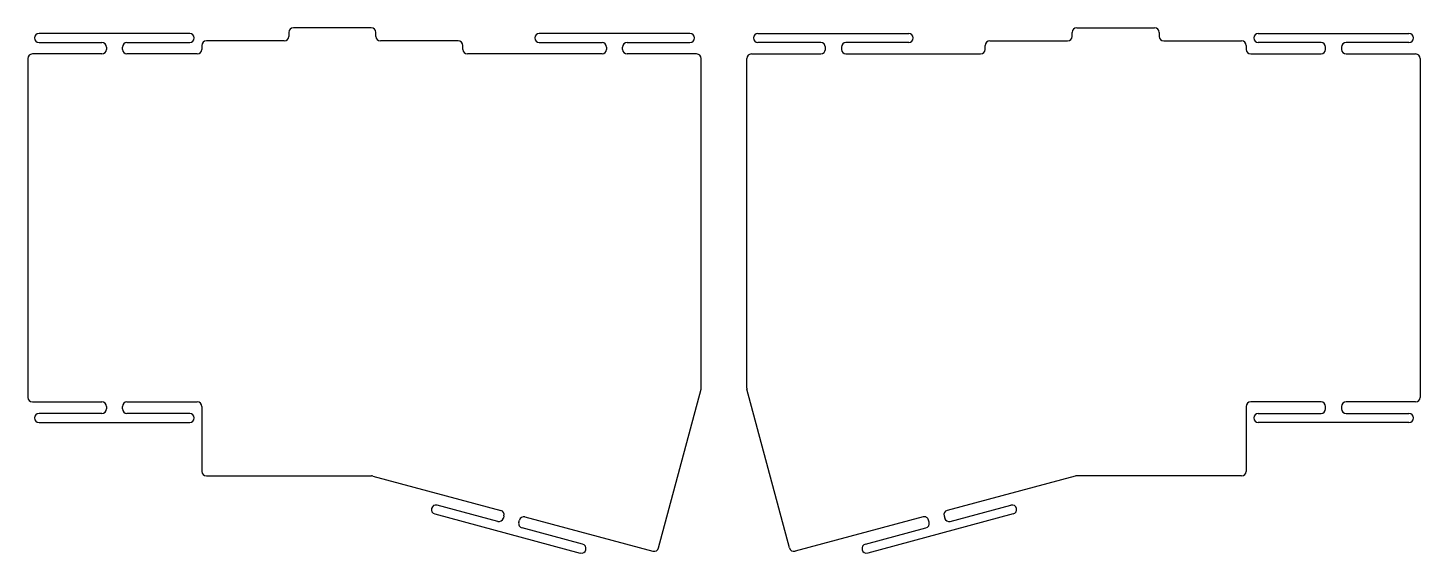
# Model space of a CAD drawing. Header units: millimetres. Extents: x 0 to 305, y -115 to 0.
import ezdxf

# ---------------------------------------------------------------- set-up
doc = ezdxf.new("R2010")
doc.units = ezdxf.units.MM

msp = doc.modelspace()

# ---------------------------------------------------------------- linework, layer by layer
at = {"color": 7, "linetype": 'Continuous', "lineweight": 25}
for p, q in [((75.2, 0), (58.15, 0)), ((229.71, 0), (246.76, 0)), ((35.45, -1.22), (2.45, -1.22)), ((56.15, -2.86), (39.1, -2.86)), ((57.15, -1), (57.15, -1.86)), ((76.2, -1.86), (76.2, -1)), ((94.25, -2.86), (77.2, -2.86)), ((145, -1.22), (112, -1.22)), ((159.9, -1.22), (192.9, -1.22)), ((210.66, -2.86), (227.71, -2.86)), ((228.71, -1.86), (228.71, -1)), ((247.76, -1), (247.76, -1.86)), ((248.76, -2.86), (265.81, -2.86)), ((269.46, -1.22), (302.46, -1.22)), ((16.2, -5.72), (1, -5.72)), ((2.45, -3.22), (16.2, -3.22)), ((17.2, -4.22), (17.2, -4.72)), ((20.7, -4.72), (20.7, -4.22)), ((21.7, -3.22), (35.45, -3.22)), ((37.1, -5.72), (21.7, -5.72)), ((38.1, -3.86), (38.1, -4.72)), ((95.25, -4.72), (95.25, -3.86)), ((125.75, -5.72), (96.25, -5.72)), ((112, -3.22), (125.75, -3.22)), ((126.75, -4.22), (126.75, -4.72)), ((130.25, -4.72), (130.25, -4.22)), ((131.25, -3.22), (145, -3.22)), ((146.45, -5.72), (131.25, -5.72)), ((158.45, -5.72), (173.65, -5.72)), ((173.65, -3.22), (159.9, -3.22)), ((174.65, -4.72), (174.65, -4.22)), ((178.15, -4.22), (178.15, -4.72)), ((192.9, -3.22), (179.15, -3.22)), ((179.15, -5.72), (208.66, -5.72)), ((209.66, -4.72), (209.66, -3.86)), ((266.81, -3.86), (266.81, -4.72)), ((267.81, -5.72), (283.21, -5.72)), ((283.21, -3.22), (269.46, -3.22)), ((284.21, -4.72), (284.21, -4.22)), ((287.71, -4.22), (287.71, -4.72)), ((302.46, -3.22), (288.71, -3.22)), ((288.71, -5.72), (303.91, -5.72)), ((0, -6.72), (0, -80.91)), ((147.45, -78.87), (147.45, -6.72)), ((157.45, -78.87), (157.45, -6.72)), ((304.91, -6.72), (304.91, -80.91)), ((138.11, -113.87), (147.42, -79.13)), ((166.8, -113.87), (157.49, -79.13)), ((1, -81.91), (16.2, -81.91)), ((21.7, -81.91), (37.1, -81.91)), ((283.21, -81.91), (267.81, -81.91)), ((303.91, -81.91), (288.71, -81.91)), ((16.2, -84.41), (2.45, -84.41)), ((17.2, -82.91), (17.2, -83.41)), ((20.7, -83.41), (20.7, -82.91)), ((35.45, -84.41), (21.7, -84.41)), ((38.1, -82.91), (38.1, -97.11)), ((266.81, -82.91), (266.81, -97.11)), ((269.46, -84.41), (283.21, -84.41)), ((284.21, -83.41), (284.21, -82.91)), ((287.71, -82.91), (287.71, -83.41)), ((288.71, -84.41), (302.46, -84.41)), ((2.45, -86.41), (35.45, -86.41)), ((302.46, -86.41), (269.46, -86.41)), ((39.1, -98.11), (75.28, -98.11)), ((75.54, -98.14), (103.55, -105.65)), ((229.37, -98.14), (201.35, -105.65)), ((265.81, -98.11), (229.63, -98.11)), ((89.11, -106.44), (120.98, -114.98)), ((102.91, -108.06), (89.63, -104.51)), ((215.8, -106.44), (183.92, -114.98)), ((202, -108.06), (215.28, -104.51)), ((104.26, -106.87), (104.13, -107.36)), ((107.51, -108.26), (107.64, -107.78)), ((121.5, -113.05), (108.22, -109.49)), ((108.87, -107.07), (136.89, -114.58)), ((196.04, -107.07), (168.02, -114.58)), ((183.41, -113.05), (196.69, -109.49)), ((197.4, -108.26), (197.27, -107.78)), ((200.65, -106.87), (200.78, -107.36))]:
    msp.add_line(p, q, dxfattribs=at)
for centre, start, end in [((58.15, -1), 90, 180), ((75.2, -1), 0, 90), ((229.71, -1), 90, 180), ((246.76, -1), 0, 90), ((2.45, -2.22), 90, 270), ((35.45, -2.22), 270, 90), ((39.1, -3.86), 90, 180), ((56.15, -1.86), 270, 0), ((77.2, -1.86), 180, 270), ((94.25, -3.86), 0, 90), ((112, -2.22), 90, 270), ((145, -2.22), 270, 90), ((159.9, -2.22), 90, 270), ((192.9, -2.22), 270, 90), ((210.66, -3.86), 90, 180), ((227.71, -1.86), 270, 0), ((248.76, -1.86), 180, 270), ((265.81, -3.86), 0, 90), ((269.46, -2.22), 90, 270), ((302.46, -2.22), 270, 90), ((1, -6.72), 90, 180), ((16.2, -4.22), 0, 90), ((16.2, -4.72), 270, 0), ((21.7, -4.22), 90, 180), ((21.7, -4.72), 180, 270), ((37.1, -4.72), 270, 0), ((96.25, -4.72), 180, 270), ((125.75, -4.22), 0, 90), ((125.75, -4.72), 270, 0), ((131.25, -4.22), 90, 180), ((131.25, -4.72), 180, 270), ((146.45, -6.72), 0, 90), ((158.45, -6.72), 90, 180), ((173.65, -4.22), 0, 90), ((173.65, -4.72), 270, 0), ((179.15, -4.22), 90, 180), ((179.15, -4.72), 180, 270), ((208.66, -4.72), 270, 0), ((267.81, -4.72), 180, 270), ((283.21, -4.22), 0, 90), ((283.21, -4.72), 270, 0), ((288.71, -4.22), 90, 180), ((288.71, -4.72), 180, 270), ((303.91, -6.72), 0, 90), ((146.45, -78.87), 345, 0), ((158.45, -78.87), 180, 195), ((1, -80.91), 180, 270), ((16.2, -82.91), 0, 90), ((21.7, -82.91), 90, 180), ((37.1, -82.91), 0, 90), ((267.81, -82.91), 90, 180), ((283.21, -82.91), 0, 90), ((288.71, -82.91), 90, 180), ((303.91, -80.91), 270, 0), ((2.45, -85.41), 90, 270), ((16.2, -83.41), 270, 0), ((21.7, -83.41), 180, 270), ((35.45, -85.41), 270, 90), ((269.46, -85.41), 90, 270), ((283.21, -83.41), 270, 0), ((288.71, -83.41), 180, 270), ((302.46, -85.41), 270, 90), ((39.1, -97.11), 180, 270), ((265.81, -97.11), 270, 0), ((75.28, -99.11), 75, 90), ((229.63, -99.11), 90, 105), ((89.37, -105.47), 75, 255), ((103.3, -106.62), 345, 75), ((201.61, -106.62), 105, 195), ((215.54, -105.47), 285, 105), ((103.17, -107.1), 255, 345), ((108.48, -108.52), 165, 255), ((108.61, -108.04), 75, 165), ((196.3, -108.04), 15, 105), ((196.43, -108.52), 285, 15), ((201.74, -107.1), 195, 285), ((121.24, -114.01), 255, 75), ((137.14, -113.61), 255, 345), ((167.76, -113.61), 195, 285), ((183.67, -114.01), 105, 285)]:
    msp.add_arc(centre, 1, start, end, dxfattribs=at)

doc.saveas('drawing.dxf')
